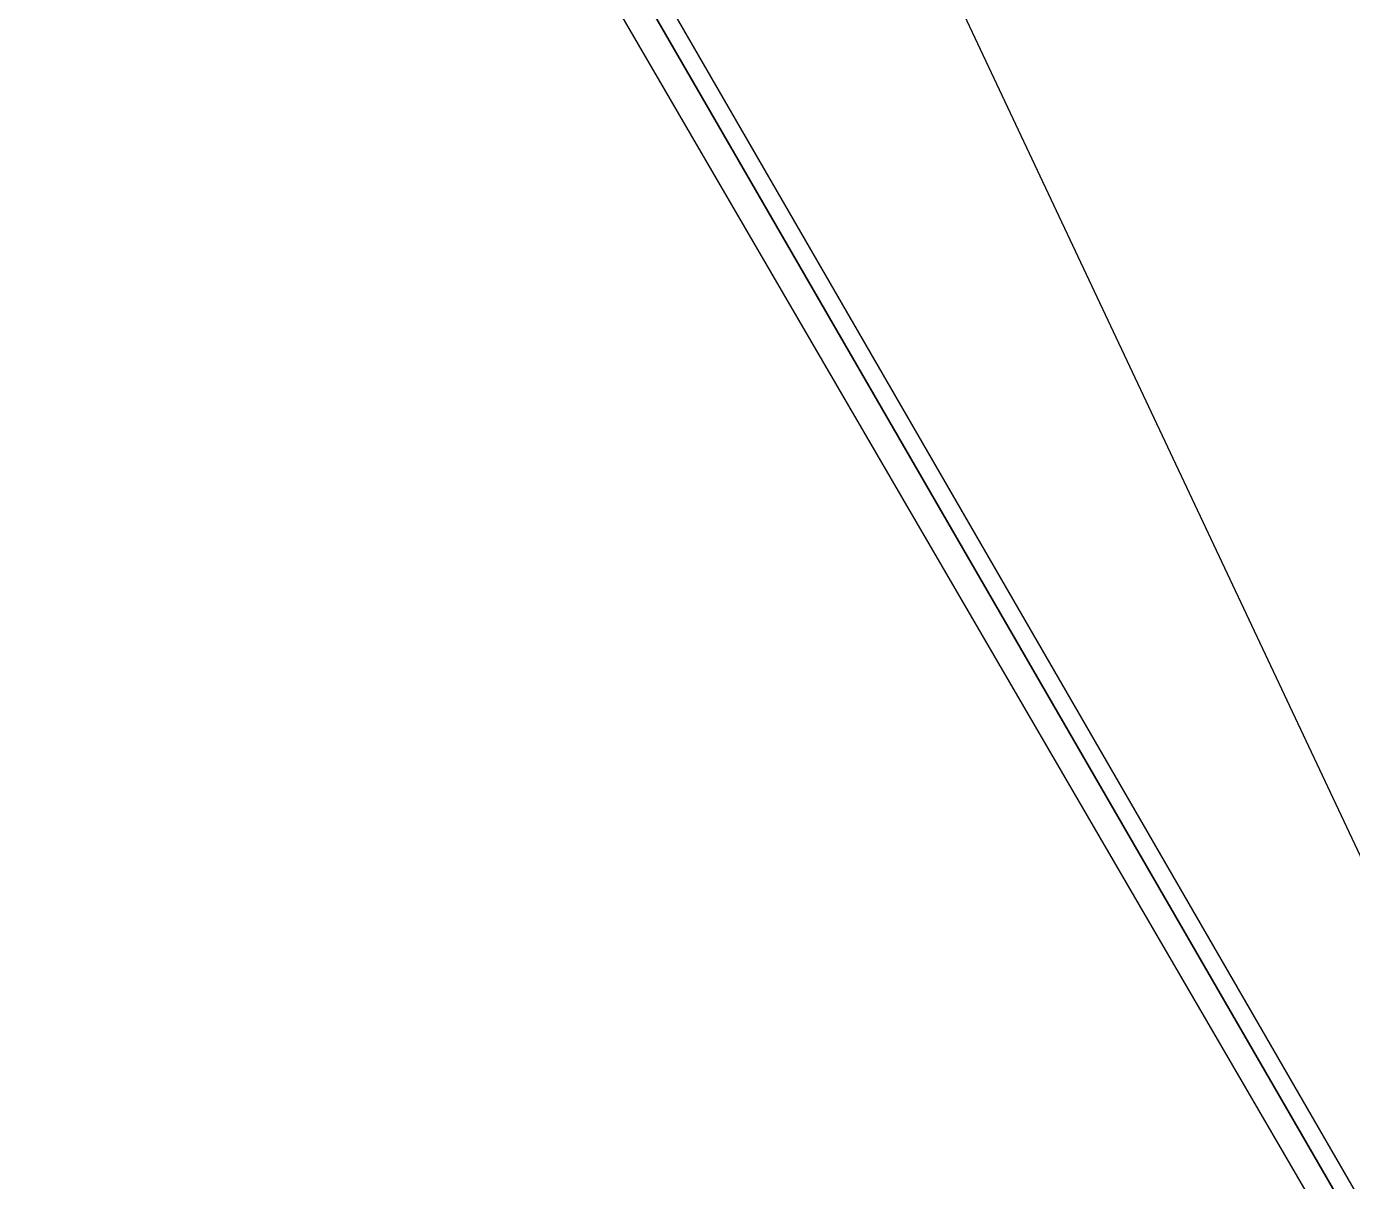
# Model space of a CAD drawing. Header units: feet. Extents: x -84 to 198, y -22 to 181.
# Drawn here: x 20.685 to 22.033, y 30.572 to 31.746 of the extents above; entities that cross this region are included whole.
import ezdxf

# ---------------------------------------------------------------- set-up
doc = ezdxf.new("R2010")
doc.units = ezdxf.units.FT
doc.layers.add('A-LINEA', color=7, linetype='CONTINUOUS')

msp = doc.modelspace()

# ---------------------------------------------------------------- linework, layer by layer
at = {"layer": 'A-LINEA'}
msp.add_line((17.1689, 41.2494), (22.9956, 28.8755), dxfattribs=at)
msp.add_line((17.1689, 41.2494), (22.9956, 28.8755), dxfattribs=at)
for points in [[(23.1467, 28.6044), (21.1733, 32.0178), (21.1867, 32.0311), (23.16, 28.6178), (23.1467, 28.6044)], [(23.1467, 28.6044), (21.1733, 32.0178), (21.1867, 32.0311), (23.16, 28.6178), (23.1467, 28.6044)], [(23.1333, 28.5911), (21.1467, 32.0044), (21.16, 32.0178), (21.1733, 32.0178), (23.1467, 28.6044), (23.1333, 28.5911)], [(23.1333, 28.5911), (21.1467, 32.0044), (21.16, 32.0178), (21.1733, 32.0178), (23.1467, 28.6044), (23.1333, 28.5911)]]:
    msp.add_lwpolyline(points, dxfattribs=at)

doc.saveas('drawing.dxf')
